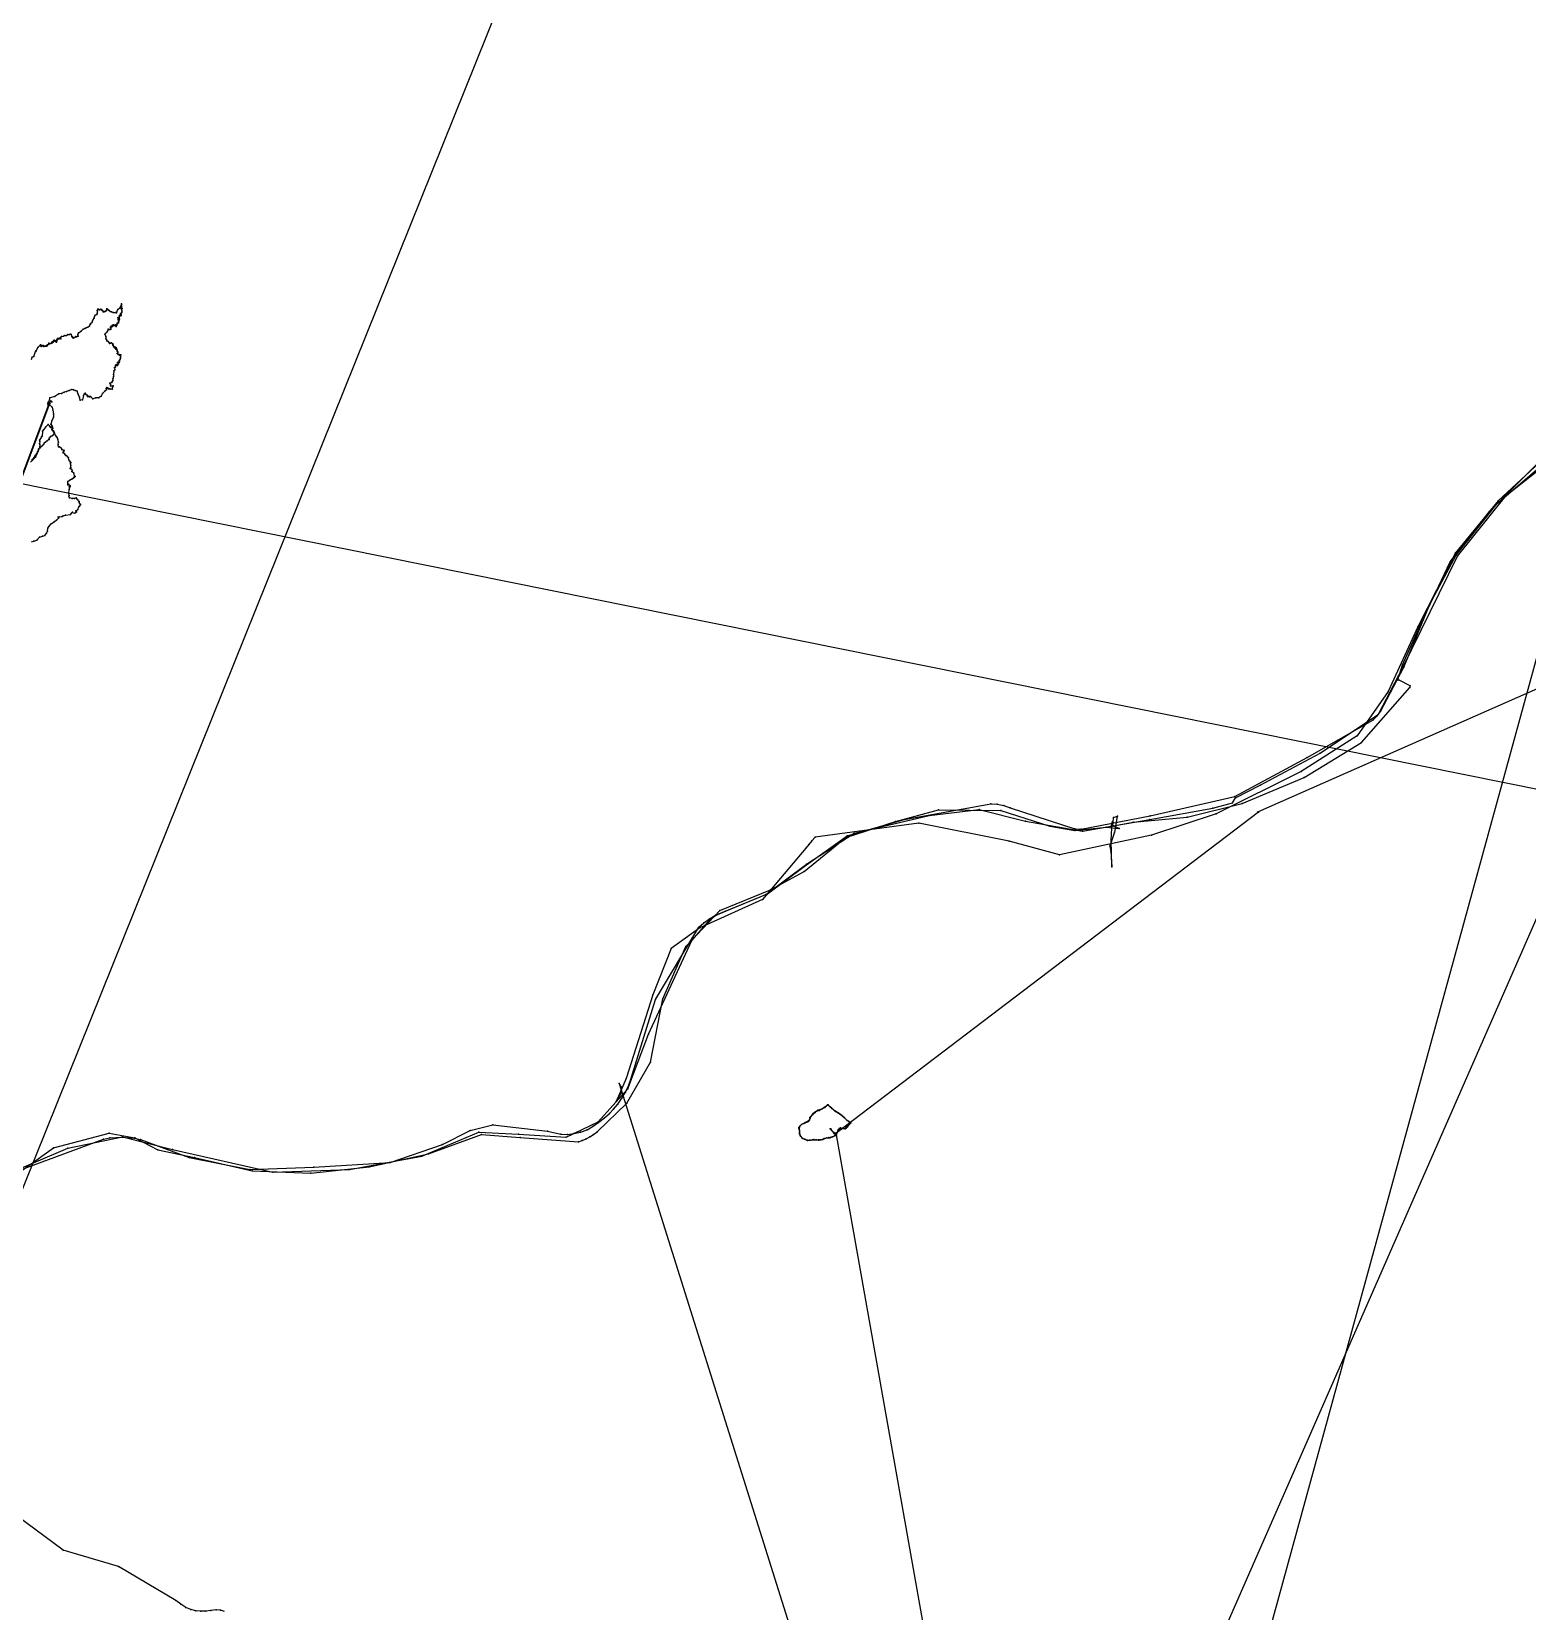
# Model space of a CAD drawing. Header units: metres. Extents: x 534009 to 558760, y 1823984 to 1869097.
# Drawn here: x 543641 to 548092, y 1834683 to 1839387 of the extents above; entities that cross this region are included whole.
import ezdxf

# ---------------------------------------------------------------- set-up
doc = ezdxf.new("R2010")
doc.units = ezdxf.units.M
doc.header["$MEASUREMENT"] = 0
doc.layers.add('Unknown_Line_Type', color=7, linetype='Continuous')
doc.layers.add('Unknown_Point_Feature', color=7, linetype='Continuous')

msp = doc.modelspace()

# ---------------------------------------------------------------- linework, layer by layer
at = {"layer": 'Unknown_Line_Type', "color": 4}
for points in [[(548046.3, 1846963.1, 480.3), (543125.7, 1834730.1, 210.2)], [(548737.1, 1838156.5, 377.5), (543641.5, 1826532.8, 215.5), (543640.9, 1826535.5, 212.6), (543642.7, 1826535.8, 213.1), (543653.5, 1826531.9, 216.4), (543657.6, 1826531.8, 223.6), (543659.1, 1826531.3, 227), (543659.4, 1826531.2, 232.8), (543659.1, 1826532.4, 231.3), (543658.5, 1826532.3, 230.9), (543655.5, 1826531.1, 229.4), (543660.2, 1826531.2, 228.4), (551988.3, 1839236.7, 419.3)], [(551578.3, 1838955.4, 409.7), (547289.1, 1837062.5, 342.9), (547291.8, 1837062.5, 340.9), (546038.2, 1836108.2, 303.4), (546041, 1836116.6, 303.9), (546047.6, 1836122.8, 304.4), (546056.4, 1836120.7, 304.9), (546062, 1836119.9, 305.4), (546070.1, 1836129.1, 306.3), (546078.8, 1836137, 310.6), (546068.1, 1836144.6, 312.6), (546060.2, 1836152.6, 311.6), (546047.3, 1836163.6, 309.7), (546039.4, 1836167.8, 310.6), (546031.5, 1836173.4, 307.8), (546021.2, 1836182, 305.8), (546011.7, 1836190.8, 306.8), (546005.6, 1836186.6, 306.3), (545993.5, 1836178.9, 301.5), (545984.9, 1836173.8, 302), (545973.9, 1836169.7, 301), (545965.8, 1836164.2, 300.1), (545963, 1836160.3, 298.6), (545959.4, 1836156.4, 296.7), (545955.4, 1836146.6, 297.2), (545951.9, 1836141.6, 294.8), (545944.1, 1836138, 294.3), (545939, 1836135.7, 294.3), (545932.4, 1836132.8, 292.4), (545927.4, 1836127.9, 290.9), (545924.7, 1836121.9, 289), (545926.2, 1836113.5, 289), (545926.1, 1836104.5, 289), (545929.3, 1836098.2, 289.5), (545933.7, 1836091.5, 290.9), (545941, 1836088.4, 290.9), (545950.2, 1836085.2, 293.8), (545959.3, 1836085.8, 293.3), (545968.5, 1836087.4, 295.3), (545976.5, 1836086.6, 295.7), (545983.4, 1836086.1, 297.2), (545986.8, 1836086.5, 297.2), (545995.4, 1836087.9, 298.6), (546001.6, 1836091.1, 300.1), (546007.4, 1836092.7, 301), (546013, 1836093.4, 303), (546019.9, 1836094.6, 304.9), (546030.6, 1836098.4, 305.8), (546035, 1836101.7, 307.3), (546035.9, 1836101.4, 307.3), (546017.1, 1836119.8, 306.8), (546019, 1836119.6, 309.2), (546019.1, 1836117.2, 309.2), (546028.1, 1836106.2, 312.6), (546034.7, 1836101.1, 314), (546034.8, 1836107.2, 298.1), (546037.5, 1836106.6, 313), (546040.3, 1836112.3, 313), (546044, 1836120.5, 315), (546055.4, 1836120.8, 315.5), (546064.5, 1836121.3, 315.9), (546068.6, 1836125.6, 315.9), (546077.4, 1836136.3, 314), (546067.6, 1836144.7, 314), (546054.1, 1836157.2, 315), (546033.6, 1836171, 313), (546022.2, 1836180, 311.6), (546009.4, 1836191.3, 312.1), (546001.4, 1836183, 308.2), (545989.6, 1836177, 304.9), (545980.6, 1836175, 304.4), (545972.6, 1836168, 302.5), (545965.6, 1836162.3, 302), (545956.4, 1836153.4, 301), (545954.7, 1836145.2, 299.1), (545947.7, 1836139.9, 295.7), (545946.1, 1836139.7, 295.3), (545943, 1836137.3, 295.7), (545932.4, 1836132, 293.8), (545923.7, 1836123.3, 291.4), (545924.1, 1836119.7, 290.5), (545926.3, 1836108.1, 289), (545928.2, 1836099.5, 288.5), (545935.6, 1836090.8, 289.5), (545944, 1836087.6, 290), (545955.6, 1836085.5, 293.8), (545964.9, 1836087.1, 293.3), (545974.4, 1836086.6, 293.3), (545982.5, 1836086.6, 294.3), (545989.1, 1836087, 294.8), (545999, 1836090.3, 296.7), (546007.4, 1836092.6, 300.1), (546016.1, 1836093.2, 302.5), (546024.3, 1836096, 306.3), (546032.9, 1836099.4, 308.2), (546034.7, 1836102.1, 309.2), (546758.7, 1832023.2, 300.1)], [(543640.9, 1838409.9, 345.7), (543642.8, 1838416.9, 349.1), (543647.7, 1838419.4, 351.5), (543652.6, 1838433.7, 352.5), (543653.7, 1838435.8, 351.5), (543653.6, 1838434.1, 351), (543660.1, 1838446.9, 351.5), (543666.9, 1838453.8, 352.9), (543668.6, 1838451.1, 351.5), (543669.1, 1838448.6, 352.5), (543671, 1838449.8, 351.5), (543672.8, 1838451.1, 352), (543671.7, 1838451.8, 352.5), (543673.1, 1838451.3, 353.4), (543675.4, 1838451, 352), (543675.5, 1838451.6, 353.4), (543676.9, 1838449.4, 352.9), (543677.9, 1838449.6, 348.1), (543679, 1838450.4, 348.1), (543682.7, 1838450.1, 347.6), (543684.7, 1838450.2, 347.2), (543685, 1838451.1, 347.2), (543685.2, 1838452.2, 348.6), (543687.4, 1838450.8, 346.7), (543688.3, 1838453.5, 346.7), (543689, 1838453.8, 347.2), (543690.4, 1838455.1, 346.2), (543692.5, 1838458.6, 346.7), (543693.3, 1838457.1, 346.7), (543694, 1838456.4, 347.6), (543697.1, 1838457.5, 347.6), (543698.4, 1838458.1, 348.6), (543700.7, 1838458.7, 347.2), (543701, 1838461.4, 347.6), (543702.9, 1838461.2, 348.1), (543704.3, 1838463.5, 349.6), (543704.9, 1838462.7, 348.1), (543704.8, 1838462, 347.2), (543706.4, 1838462.9, 346.2), (543706.6, 1838465, 347.6), (543708.1, 1838467.5, 346.7), (543706.9, 1838466.8, 348.6), (543708.7, 1838467, 349.6), (543710.1, 1838466.1, 349.6), (543712.1, 1838464.3, 348.1), (543713.6, 1838466.7, 348.6), (543713.9, 1838464.5, 348.6), (543714.7, 1838461.8, 349.6), (543712.8, 1838464.5, 350.5), (543713.9, 1838464.8, 350.1), (543715.6, 1838465.7, 349.1), (543715.7, 1838468.6, 349.1), (543715.9, 1838468.1, 350.1), (543717.7, 1838469.6, 349.1), (543718.4, 1838473, 347.6), (543718.4, 1838472.9, 348.1), (543720.5, 1838472.4, 349.1), (543720.8, 1838471.5, 350.1), (543721.6, 1838472.1, 351), (543721.6, 1838472.3, 350.1), (543723.2, 1838472.8, 348.6), (543724.2, 1838473.6, 349.1), (543723.8, 1838472.3, 348.6), (543726.3, 1838472.4, 348.6), (543727.7, 1838471.5, 349.6), (543726.2, 1838473.2, 349.1), (543729.6, 1838479, 350.1), (543735.9, 1838480, 348.1), (543739.8, 1838481.3, 347.6), (543740, 1838481.4, 347.6), (543745.1, 1838482.1, 349.1), (543748.9, 1838484.8, 348.6), (543753.2, 1838484.7, 347.6), (543756.4, 1838485.8, 346.7), (543758.5, 1838485.1, 347.2), (543761, 1838478.9, 348.6), (543762.8, 1838476.3, 349.1), (543764.8, 1838473.7, 349.6), (543765.3, 1838475.6, 350.1), (543768.4, 1838476.1, 350.1), (543772, 1838479, 350.5), (543774.3, 1838477.3, 350.5), (543779.3, 1838479.8, 351), (543778.7, 1838482.5, 351.5), (543778.8, 1838484.4, 351.5), (543780.3, 1838490.1, 352), (543788.1, 1838494.5, 352.5), (543794.1, 1838500.9, 353.4), (543799.5, 1838502.7, 353.9), (543803.2, 1838505, 354.9), (543808.4, 1838506.9, 355.3), (543812.7, 1838510.9, 355.3), (543816, 1838515.1, 355.8), (543816.3, 1838517.5, 356.3), (543821.5, 1838521, 357.3), (543822, 1838525.2, 357.8), (543824.1, 1838529.8, 358.2), (543827.2, 1838533.3, 358.2), (543828.5, 1838538.5, 358.7), (543830.2, 1838542, 359.7), (543834.6, 1838544.3, 359.7), (543836.4, 1838547, 359.7), (543837.2, 1838552.2, 359.7), (543836.4, 1838556.4, 360.6), (543838.2, 1838560.5, 360.6), (543839.6, 1838560, 360.6), (543841.9, 1838558.5, 360.6), (543843.8, 1838558.2, 361.6), (543846.5, 1838559.8, 353.9), (543849.5, 1838558.4, 353.9), (543851, 1838555.7, 354.9), (543853.7, 1838552.5, 358.2), (543853.6, 1838553.8, 360.1), (543856.4, 1838552.6, 362.5), (543858.9, 1838553.5, 363), (543861.8, 1838554.1, 363.5), (543863.3, 1838557.4, 363), (543864.8, 1838560.6, 365.4), (543866, 1838559.9, 367.4), (543867.2, 1838559.9, 368.3), (543868.6, 1838558.4, 368.8), (543871.5, 1838555.8, 369.8), (543875.1, 1838553.6, 372.6), (543878.4, 1838552.3, 374.6), (543883.8, 1838549.9, 375.5), (543890.4, 1838550.3, 376), (543893.2, 1838548.9, 376.5), (543897.4, 1838558.8, 377), (543904.5, 1838565.3, 378.4), (543908.6, 1838574.2, 380.8), (543908.3, 1838575.5, 379.4), (543908.4, 1838566.2, 379.4), (543909.2, 1838562.6, 379.9), (543908, 1838561.9, 378.9), (543910, 1838561.9, 380.8), (543907.5, 1838561.2, 380.8), (543907.7, 1838562.5, 382.7), (543907.8, 1838562.7, 381.8), (543909.8, 1838563, 378.4), (543909, 1838562.9, 380.3), (543908.4, 1838562.8, 383.2), (543908.5, 1838559.7, 381.3), (543909.8, 1838555.3, 380.3), (543908.9, 1838551.5, 378.4), (543906.9, 1838548.4, 377), (543905.1, 1838545.7, 377.9), (543905.1, 1838544, 377.5), (543907.2, 1838543.4, 375.5), (543907.3, 1838541.1, 375.5), (543905.6, 1838542, 376), (543902.7, 1838541.7, 375), (543903.2, 1838539.1, 377), (543901.6, 1838537.3, 375), (543901, 1838534.6, 376.5), (543900.7, 1838533.2, 377.5), (543897.4, 1838534.3, 376.5), (543898.6, 1838529.8, 374.6), (543902.3, 1838530, 371.7), (543899.6, 1838525.7, 369.8), (543900.5, 1838524.4, 369.3), (543899.9, 1838522.8, 369.8), (543899.5, 1838521.5, 368.8), (543899.1, 1838519.8, 368.8), (543897.8, 1838518.2, 368.3), (543895.5, 1838516.6, 367.4), (543895.2, 1838518.9, 367.4), (543896, 1838518.9, 367.4), (543894.1, 1838513.5, 365.9), (543894.5, 1838512.6, 366.9), (543893.3, 1838511.8, 364.5), (543892.3, 1838510.9, 366.4), (543892.7, 1838508.9, 367.4), (543891.4, 1838509.3, 367.8), (543891.6, 1838513.9, 363), (543889.2, 1838512.3, 364), (543889, 1838512.7, 364.5), (543886, 1838510.9, 365), (543885, 1838513.4, 364), (543884.8, 1838513.1, 363), (543881.8, 1838512.7, 363), (543881.5, 1838511.9, 362.5), (543880.3, 1838509.6, 364.5), (543880.8, 1838508, 363.5), (543880.1, 1838507.5, 362.5), (543877.5, 1838509.9, 360.6), (543875.8, 1838506.8, 361.6), (543875.8, 1838505.1, 361.6), (543876.8, 1838504.3, 360.1), (543876.3, 1838500.8, 358.7), (543874.4, 1838499.2, 358.2), (543871.2, 1838499.3, 357.3), (543868.9, 1838500.2, 359.2), (543867, 1838494.7, 358.7), (543863.8, 1838490.8, 359.7), (543858.6, 1838485.2, 359.7), (543861.3, 1838479.2, 357.3), (543861.8, 1838471.6, 355.3), (543864.4, 1838467.8, 353.9), (543865.2, 1838465.5, 353.9), (543868.7, 1838464, 354.4), (543872.2, 1838458.3, 353.4), (543875.3, 1838458.6, 352), (543878.4, 1838460, 349.6), (543881.3, 1838456.7, 348.6), (543883.7, 1838456, 349.1), (543883, 1838453.2, 350.5), (543884.3, 1838450, 350.1), (543886.8, 1838448, 350.1), (543886.6, 1838446, 350.5), (543889.2, 1838444.3, 351), (543890.7, 1838446.7, 352.5), (543892.8, 1838445.4, 351.5), (543891.3, 1838443.5, 352), (543892.2, 1838442.9, 351.5), (543893.5, 1838442.7, 352), (543891.9, 1838441.4, 351.5), (543893.2, 1838441.1, 352.5), (543895.3, 1838437.8, 351), (543895, 1838435.2, 349.6), (543897.2, 1838433.3, 348.6), (543897.4, 1838430.9, 349.6), (543895.9, 1838428.5, 350.1), (543896.4, 1838427.8, 351), (543898.5, 1838425.6, 352), (543901.3, 1838425.1, 352.5), (543902.5, 1838423.6, 350.5), (543904.9, 1838424.1, 350.5), (543906, 1838423.8, 350.1), (543905.2, 1838419.8, 348.1), (543905.8, 1838416.3, 347.6), (543905, 1838415.7, 348.1), (543905.6, 1838413.9, 347.6), (543904.7, 1838411.4, 348.6), (543903.6, 1838408.8, 349.1), (543901.3, 1838407.5, 348.6), (543902.3, 1838404.4, 349.6), (543900.8, 1838401.6, 349.6), (543898.8, 1838402.2, 349.6), (543896.9, 1838400.9, 348.6), (543899, 1838397.3, 349.6), (543896.5, 1838395.6, 352), (543896.5, 1838394.8, 351.5), (543895.9, 1838393.8, 352.9), (543896.1, 1838392.5, 354.4), (543894.4, 1838393.2, 354.9), (543892.7, 1838394.3, 354.4), (543893, 1838395.8, 354.9), (543890.5, 1838392.3, 354.9), (543890.2, 1838388.2, 354.4), (543888.7, 1838386.3, 354.9), (543887.4, 1838386.1, 353.9), (543887.3, 1838385.4, 354.9), (543888.3, 1838379.6, 352.9), (543886, 1838376.2, 353.4), (543884.1, 1838365.5, 358.2), (543884.9, 1838359.9, 359.2), (543882.9, 1838353, 356.8), (543882.9, 1838347.3, 354.4), (543880.2, 1838344.7, 352.5), (543879.3, 1838341.5, 352), (543873.3, 1838339.3, 352.5), (543875.9, 1838335.8, 349.6), (543875.2, 1838331.9, 348.1), (543883.5, 1838332.1, 345.2), (543881.6, 1838326.9, 343.8), (543881, 1838322, 342.4), (543875.1, 1838322.2, 341.4), (543873.9, 1838322.5, 341.4), (543871.1, 1838323.4, 341.4), (543869.9, 1838323.6, 342.4), (543869.4, 1838323.1, 343.3), (543866.8, 1838325.7, 342.9), (543864.6, 1838326.5, 344.8), (543864.6, 1838325.3, 344.3), (543863.9, 1838324.3, 343.3), (543863.2, 1838323.7, 342.9), (543863.9, 1838319.7, 341.9), (543858.5, 1838315.9, 342.9), (543852, 1838308.7, 342.4), (543848.3, 1838301, 340.4), (543840.9, 1838295.9, 339.5), (543831.9, 1838295.9, 339.5), (543823.4, 1838293.3, 338.5), (543816.7, 1838298.7, 338), (543816.1, 1838300.4, 338), (543813.9, 1838300.4, 338), (543813.2, 1838298.8, 338), (543812.2, 1838298.7, 338.5), (543810.8, 1838300.4, 339), (543809.3, 1838301.1, 337.1), (543807.4, 1838300.4, 337.6), (543806, 1838304.5, 336.6), (543803.5, 1838306.1, 337.6), (543800.5, 1838309.7, 336.6), (543797.2, 1838306.8, 335.6), (543795.5, 1838302.7, 335.2), (543792.8, 1838290.2, 331.8), (543785.6, 1838289.1, 330.8), (543783.3, 1838297.7, 330.8), (543779.7, 1838307.3, 332.3), (543776, 1838315.7, 333.7), (543770.7, 1838318.3, 336.1), (543765.3, 1838320, 335.6), (543760.6, 1838320.5, 335.6), (543752.2, 1838317.8, 334.7), (543745.1, 1838314.8, 335.6), (543737.4, 1838312.9, 336.6), (543729.5, 1838309.1, 338), (543721.5, 1838308, 338), (543709.6, 1838300, 338), (543695.2, 1838295.9, 340.4), (543691.4, 1838282.2, 340.4), (543691.4, 1838278.4, 343.8), (543690.7, 1838275.5, 348.1), (543690.5, 1838274.3, 350.1), (543691.9, 1838274.5, 352.5), (543688.8, 1838278.6, 349.1), (543689.4, 1838279.5, 349.1), (543691.3, 1838277.9, 349.6), (543689.1, 1838278.2, 349.6), (543689.2, 1838279, 350.5), (543692.1, 1838280.1, 350.5), (543691.9, 1838279.6, 352), (543691.8, 1838276.9, 349.1), (543690.7, 1838278.5, 349.6), (543691.2, 1838279.6, 352), (543691.1, 1838276.6, 350.1), (543689.7, 1838276.8, 350.1), (543691.1, 1838278.1, 350.1), (543691.7, 1838279.7, 350.1), (543691.2, 1838278.4, 350.5), (543692.7, 1838281.2, 352.5), (543692.5, 1838278.4, 351), (542791.5, 1835876.2, 338.5)], [(542784.6, 1835858.2, 211.1), (543698.2, 1838286.9, 370.7), (543701.5, 1838284.3, 366.9), (543690.3, 1838283.4, 353.4), (543695.5, 1838278.4, 352), (543694.3, 1838280.9, 353.4), (543692.5, 1838277.9, 352), (543691.9, 1838280.7, 351.5), (543692.1, 1838280.4, 350.1), (543695.1, 1838280.5, 353.4), (543692.3, 1838279, 352.5), (543692.8, 1838279.4, 354.9), (543693.4, 1838276.4, 355.3), (543701.8, 1838268, 356.3), (543703.7, 1838260, 357.3), (543706.5, 1838247.1, 355.3), (543706.4, 1838238.7, 354.4), (543701.4, 1838227.6, 355.8), (543698, 1838217.4, 356.3), (543701.8, 1838211.4, 356.8), (543704.1, 1838204.4, 359.2), (543701.6, 1838200.6, 360.1), (543706, 1838197.4, 362.1), (543708, 1838194.1, 362.5), (543707.8, 1838189.7, 361.6), (543706.2, 1838185.5, 361.6), (543702.5, 1838182.9, 364), (543696.9, 1838180.9, 366.9), (543693.6, 1838175.8, 368.8), (543692, 1838171.9, 368.8), (543692.7, 1838172.5, 369.3), (543687.5, 1838168.4, 370.7), (543682.1, 1838164.1, 371.7), (543678, 1838161.1, 372.6), (543675.1, 1838156.3, 373.6), (543671.1, 1838152.1, 373.6), (543666.6, 1838147.6, 372.2), (543661.2, 1838143.1, 369.8), (543658.7, 1838135.7, 367.8), (543656.7, 1838128.5, 365), (543655, 1838127.7, 365), (543652, 1838119.1, 364), (543643.8, 1838110.5, 361.1), (543637.7, 1838104.6, 359.2)], [(543640.9, 1837867.7, 356.3), (543647.2, 1837869.7, 358.2), (543656.2, 1837872.5, 362.5), (543664.7, 1837881.1, 365.9), (543673.3, 1837884.6, 369.8), (543679.9, 1837886.6, 370.7), (543684.8, 1837893.6, 371.7), (543687.8, 1837898.9, 370.7), (543689.6, 1837908, 372.2), (543693.3, 1837914, 372.2), (543698.9, 1837920.8, 370.7), (543708.9, 1837927.8, 368.3), (543715.2, 1837931.5, 364.5), (543721.1, 1837938.1, 361.6), (543719.9, 1837940.9, 362.1), (543723.2, 1837941.3, 359.7), (543731.9, 1837942.9, 359.2), (543734.3, 1837944.6, 357.3), (543742, 1837947.1, 354.9), (543756.2, 1837948.9, 352), (543762.3, 1837956, 350.5), (543761.2, 1837954.9, 348.6), (543769.8, 1837952.3, 348.6), (543774.6, 1837956.2, 349.1), (543772.8, 1837959.3, 347.6), (543778.2, 1837963.6, 347.6), (543781.4, 1837971.3, 347.2), (543783.8, 1837973.8, 346.2), (543786.4, 1837977.9, 346.2), (543786.3, 1837978.8, 343.8), (543782.8, 1837984.3, 344.3), (543782.1, 1837987.7, 346.7), (543777.3, 1837993.4, 344.3), (543773.3, 1837998.4, 342.4), (543768.2, 1837996.6, 340.4), (543761.3, 1837996.1, 339), (543753.8, 1837998.5, 333.7), (543751.6, 1838003.8, 329.4), (543752.2, 1838005.6, 328.9), (543752.1, 1838011.2, 326), (543752.9, 1838022.8, 324.1), (543755.8, 1838032.1, 321.2), (543752.9, 1838031.2, 320.7), (543755.7, 1838033.7, 320.3), (543752.1, 1838037.2, 317.9), (543751.2, 1838037.6, 318.3), (543749.4, 1838038.7, 318.8), (543749.1, 1838037.3, 318.3), (543748.9, 1838040.7, 318.8), (543748.3, 1838047.1, 319.3), (543755.2, 1838051.6, 314), (543760.7, 1838053.9, 313), (543761.1, 1838054.6, 313), (543765.3, 1838057.5, 312.6), (543768, 1838059.3, 313.5), (543767.8, 1838059.5, 315), (543770.1, 1838062.1, 318.3), (543768.2, 1838064.1, 319.8), (543766.2, 1838071.4, 320.3), (543760.3, 1838076.3, 322.7), (543761.4, 1838080.8, 323.6), (543755.8, 1838085.3, 326), (543757.5, 1838089.1, 328), (543757.9, 1838095.3, 330.4), (543756.6, 1838100.9, 334.2), (543756.6, 1838101.8, 335.6), (543757.3, 1838103.9, 336.6), (543756, 1838105.5, 339.5), (543754.5, 1838107.2, 339.5), (543752, 1838111.7, 340.4), (543751.1, 1838117.4, 342.9), (543747.3, 1838120.8, 343.3), (543747.7, 1838121.9, 343.8), (543742.4, 1838124.7, 344.3), (543738.5, 1838130.3, 344.3), (543735, 1838132.5, 346.2), (543734.5, 1838134.3, 347.2), (543736.6, 1838139.9, 349.6), (543737.9, 1838137.8, 351), (543731.2, 1838142.7, 352.5), (543730, 1838145.6, 353.4), (543723.6, 1838149.9, 354.4), (543721.3, 1838150.1, 355.8), (543719.8, 1838156.9, 357.8), (543720.5, 1838164.3, 358.2), (543718.9, 1838173.1, 357.8), (543717, 1838177.9, 357.3), (543713.1, 1838183.2, 355.8), (543709.2, 1838191, 358.7), (543705.4, 1838197.3, 360.1), (543701.1, 1838200.5, 361.1), (543701.8, 1838202.8, 362.5), (543701.8, 1838204.7, 362.1), (543700.4, 1838209, 363), (543698.5, 1838207.6, 364), (543697, 1838208.6, 361.6), (543695.2, 1838210.3, 362.5), (543694.4, 1838212.5, 363), (543690, 1838216.3, 362.5), (543682.6, 1838209.1, 364.5), (543676.1, 1838200.6, 366.4), (543673.4, 1838197.2, 366.9), (543672.1, 1838182.1, 365), (543670.7, 1838180, 365.4), (543664.3, 1838170.4, 364.5), (543665.7, 1838165.6, 366.9), (543664.8, 1838160.3, 367.4), (543665.1, 1838156.7, 366.4), (543665, 1838150.9, 365.4), (543660.1, 1838137.4, 360.6), (543655.7, 1838129.2, 357.3), (543651.3, 1838123.9, 355.3), (543643.1, 1838112.1, 353.9), (543640.3, 1838110.8, 353.9)], [(543565.4, 1835983.7, 245.3), (543748.9, 1836062.2, 249.6), (543911.2, 1836095.6, 254.9), (544059.9, 1836058.1, 256.8), (544358.4, 1835990.2, 266.4), (544586.4, 1835998.6, 272.7), (544801.9, 1836038.3, 277), (544971.6, 1836109.9, 277), (545090.1, 1836103.3, 278.9), (545232, 1836094.5, 284.7), (545327, 1836140.6, 288), (545414.7, 1836238.6, 291.9), (545476.3, 1836401.2, 294.3), (545605.4, 1836680.1, 300.5), (545663.6, 1836746.3, 302), (545675.3, 1836753.6, 302.5), (545686.6, 1836759.5, 302.5), (545696.9, 1836764.1, 303), (545706.2, 1836767.9, 303), (545825.8, 1836817, 304.4), (545946.8, 1836907.7, 308.2), (546088.5, 1837000.2, 310.6), (546311.8, 1837052.7, 316.9), (546460.2, 1837070, 322.7), (546598.8, 1837036, 329.4), (546768, 1837006.1, 335.2), (546968.4, 1837041, 340.4), (547156.1, 1837074, 346.7), (547214.7, 1837090, 350.1), (547223.7, 1837105.1, 353.9), (547296.6, 1837142.8, 352), (547475.2, 1837237.7, 352.9), (547648.5, 1837354.5, 352.5), (547721.4, 1837493.1, 352.5), (547884.2, 1837824.6, 354.9), (548030, 1838006.7, 358.2), (548219.4, 1838155, 366.4)], [(543544.6, 1835947.6, 216.9), (543706.5, 1836062.7, 227), (543871.6, 1836106.4, 237.1), (543948, 1836092.8, 241.9), (544016.2, 1836056.7, 249.6), (544125.6, 1836034.1, 259.2), (544297.6, 1835994.2, 269.3), (544471.7, 1835987.4, 280.8), (544645.8, 1836006.5, 291.4), (544822.2, 1836044.8, 295.3), (544979.9, 1836102.6, 298.6), (545094.9, 1836093.9, 300.5), (545267.9, 1836081.1, 303), (545279.5, 1836084.5, 303.4), (545291.1, 1836090, 303.4), (545302.2, 1836095.9, 303.9), (545313.1, 1836103.1, 303.9), (545323.8, 1836110.7, 304.4), (545411.9, 1836196.4, 308.2), (545482.5, 1836318.3, 310.6), (545519.7, 1836506.5, 312.1), (545588.1, 1836662.4, 319.3), (545689.1, 1836769.2, 325.5), (545840.1, 1836831.6, 331.8), (545940.2, 1836885.6, 339.5), (546063.9, 1836986.7, 346.2), (546211.3, 1837034.6, 348.6), (546339.7, 1837069.1, 350.1), (546524.8, 1837067.5, 352), (546671, 1837020.6, 354.9), (546745.6, 1837007.8, 356.3), (546838.6, 1837017.7, 358.2), (546877.1, 1837013.7, 356.8), (546855.6, 1837022.8, 356.8), (546858.1, 1837022.8, 355.8), (546859.7, 1837033.1, 355.3), (546860.6, 1837046.8, 356.3), (546871.8, 1837050.3, 356.3), (546871.3, 1837049.7, 356.3), (546863.8, 1837002.5, 356.3), (546849.3, 1836961.5, 356.8), (546852.6, 1836946, 356.3), (546855.5, 1836899.3, 356.3), (546853, 1836979.2, 354.4), (546856.2, 1837033, 355.3), (546852.9, 1837020, 351), (546855.4, 1837019.6, 351.5), (546860.1, 1837021.3, 352), (546918.9, 1837032.6, 352.9), (547080.1, 1837047.5, 352), (547243.3, 1837088.6, 350.5), (547427.3, 1837166.1, 348.1), (547598.4, 1837269.4, 348.6), (547741.8, 1837433.5, 350.1), (547743.6, 1837438.3, 350.1), (547710.6, 1837455, 351.5), (547706.6, 1837456.6, 351.5), (547720.7, 1837501.2, 351.5), (547776.5, 1837626.9, 351.5), (547862.1, 1837807.7, 351.5), (547979.7, 1837957.8, 351), (548137.8, 1838116, 352)], [(543599.4, 1835995, 264), (543855.1, 1836089.1, 276), (543873.2, 1836092.3, 277.5), (543909.6, 1836094.9, 279.9), (543946.3, 1836091.8, 282.8), (543964.7, 1836087.9, 283.7), (544110, 1836034.3, 293.8), (544290.4, 1835998.6, 305.4), (544480.9, 1836005.3, 315), (544707.9, 1836019.2, 324.6), (544864, 1836073.2, 329.9), (544945.5, 1836115.1, 331.8), (545013.7, 1836131.2, 333.2), (545176.1, 1836112.9, 337.6), (545215.8, 1836103.7, 338.5), (545235.2, 1836102.7, 339), (545254.9, 1836105.2, 340), (545274.6, 1836109.8, 340.4), (545293.7, 1836116.4, 341.4), (545311.6, 1836127.4, 341.9), (545329.1, 1836139.2, 342.4), (545345.8, 1836152.4, 342.9), (545360.1, 1836164.8, 342.4), (545372.8, 1836177.7, 341.9), (545385.7, 1836193.5, 341.9), (545397.3, 1836210.5, 341.9), (545407.7, 1836228.7, 341.9), (545416.8, 1836247.7, 341.9), (545424.3, 1836267.1, 341.4), (545497.3, 1836504.8, 334.7), (545626.2, 1836719.6, 336.6), (545641.7, 1836733.1, 337.6), (545658.4, 1836745.2, 338), (545676.4, 1836756.1, 339), (545830.8, 1836819.6, 344.8), (545940.2, 1836900.7, 350.5), (546067.9, 1836992.3, 357.3), (546237.8, 1837040.6, 363.5), (546495.6, 1837087.5, 373.1), (546514.6, 1837086.6, 374.1), (546534, 1837082.5, 374.6), (546553.1, 1837075.2, 375), (546745, 1837012.6, 381.3), (546764, 1837012.3, 382.3), (546969.1, 1837051.8, 388.5), (547221.7, 1837109.2, 393.3), (547436.5, 1837224.8, 400), (547632.2, 1837335.9, 405.8), (547643.8, 1837348.6, 406.3), (547654.7, 1837362.3, 405.8), (547724.6, 1837494.5, 404.9), (547803, 1837683.9, 403.9), (547880.4, 1837827.5, 403.9), (548002, 1837981.9, 400.5), (548154.3, 1838111.3, 395.2)], [(548140.7, 1838115.8, 371.7), (548005.4, 1837989.1, 373.6), (547878.2, 1837834.5, 374.1), (547766.5, 1837614.3, 373.1), (547677.4, 1837421.8, 371.2), (547585.3, 1837289.6, 370.2), (547419.3, 1837183.2, 370.2), (547166.2, 1837057.2, 370.7), (546973.9, 1836993.7, 370.2), (546700, 1836935.2, 369.8), (546549.7, 1836975.6, 370.2), (546280.9, 1837030, 369.8), (545972.9, 1836988, 368.3), (545963.1, 1836977.5, 368.3), (545953.9, 1836966.5, 367.8), (545945.3, 1836954.8, 367.8), (545815.5, 1836802.2, 362.5), (545629.1, 1836717.7, 360.6), (545544.4, 1836657, 358.7), (545490, 1836518.8, 354.9), (545410.4, 1836269.5, 347.6), (545380.4, 1836201, 343.3), (545394.8, 1836223.7, 325.5), (545395.2, 1836244.4, 318.3), (545391.8, 1836250.4, 315.9), (545389.6, 1836254.1, 314.5), (546770.7, 1831855.1, 380.8)], [(546614.5, 1832034.8, 382.3), (548277.7, 1838097.1, 378.4)], [(543580.6, 1838046.9, 365), (558150.1, 1835108.2, 301)], [(544215.2, 1834682.6, 236.6), (544202.8, 1834686.3, 237.1), (544189.7, 1834687.6, 237.6), (544174.6, 1834685.7, 237.6), (544159.4, 1834683.5, 237.6), (544144.3, 1834683.3, 238.1), (544129.4, 1834684.8, 238.1), (544114.4, 1834688.2, 238.5), (544099.7, 1834694.6, 238.5), (544085.2, 1834704.3, 239), (544070.5, 1834715.6, 239), (543899.7, 1834816.9, 242.9), (543735, 1834865, 240.9), (543569.9, 1834986.7, 240.5)]]:
    msp.add_polyline3d(points, dxfattribs=at)
at = {"layer": 'Unknown_Point_Feature'}
for p in [(543908.3, 1838575.5, 379.4), (543824.1, 1838529.8, 358.2), (543827.2, 1838533.3, 358.2), (543828.5, 1838538.5, 358.7), (543830.2, 1838542, 359.7), (543834.6, 1838544.3, 359.7), (543836.4, 1838556.4, 360.6), (543836.4, 1838547, 359.7), (543837.2, 1838552.2, 359.7), (543838.2, 1838560.5, 360.6), (543839.6, 1838560, 360.6), (543841.9, 1838558.5, 360.6), (543843.8, 1838558.2, 361.6), (543846.5, 1838559.8, 353.9), (543849.5, 1838558.4, 353.9), (543851, 1838555.7, 354.9), (543853.6, 1838553.8, 360.1), (543853.7, 1838552.5, 358.2), (543856.4, 1838552.6, 362.5), (543858.9, 1838553.5, 363), (543861.8, 1838554.1, 363.5), (543863.3, 1838557.4, 363), (543864.8, 1838560.6, 365.4), (543866, 1838559.9, 367.4), (543867.2, 1838559.9, 368.3), (543868.6, 1838558.4, 368.8), (543871.5, 1838555.8, 369.8), (543875.1, 1838553.6, 372.6), (543878.4, 1838552.3, 374.6), (543883.8, 1838549.9, 375.5), (543890.4, 1838550.3, 376), (543893.2, 1838548.9, 376.5), (543897.4, 1838558.8, 377), (543897.4, 1838534.3, 376.5), (543898.6, 1838529.8, 374.6), (543900.7, 1838533.2, 377.5), (543901, 1838534.6, 376.5), (543901.6, 1838537.3, 375), (543902.3, 1838530, 371.7), (543902.7, 1838541.7, 375), (543903.2, 1838539.1, 377), (543904.5, 1838565.3, 378.4), (543905.1, 1838545.7, 377.9), (543905.1, 1838544, 377.5), (543905.6, 1838542, 376), (543906.9, 1838548.4, 377), (543907.2, 1838543.4, 375.5), (543907.3, 1838541.1, 375.5), (543907.5, 1838561.2, 380.8), (543907.7, 1838562.5, 382.7), (543907.8, 1838562.7, 381.8), (543908, 1838561.9, 378.9), (543908.4, 1838566.2, 379.4), (543908.4, 1838562.8, 383.2), (543908.5, 1838559.7, 381.3), (543908.6, 1838574.2, 380.8), (543908.9, 1838551.5, 378.4), (543909, 1838562.9, 380.3), (543909.2, 1838562.6, 379.9), (543909.8, 1838563, 378.4), (543909.8, 1838555.3, 380.3), (543910, 1838561.9, 380.8), (543739.8, 1838481.3, 347.6), (543740, 1838481.4, 347.6), (543745.1, 1838482.1, 349.1), (543748.9, 1838484.8, 348.6), (543753.2, 1838484.7, 347.6), (543756.4, 1838485.8, 346.7), (543758.5, 1838485.1, 347.2), (543778.7, 1838482.5, 351.5), (543778.8, 1838484.4, 351.5), (543780.3, 1838490.1, 352), (543788.1, 1838494.5, 352.5), (543794.1, 1838500.9, 353.4), (543799.5, 1838502.7, 353.9), (543803.2, 1838505, 354.9), (543808.4, 1838506.9, 355.3), (543812.7, 1838510.9, 355.3), (543816, 1838515.1, 355.8), (543816.3, 1838517.5, 356.3), (543821.5, 1838521, 357.3), (543822, 1838525.2, 357.8), (543858.6, 1838485.2, 359.7), (543863.8, 1838490.8, 359.7), (543867, 1838494.7, 358.7), (543868.9, 1838500.2, 359.2), (543871.2, 1838499.3, 357.3), (543874.4, 1838499.2, 358.2), (543875.8, 1838506.8, 361.6), (543875.8, 1838505.1, 361.6), (543876.3, 1838500.8, 358.7), (543876.8, 1838504.3, 360.1), (543877.5, 1838509.9, 360.6), (543880.1, 1838507.5, 362.5), (543880.3, 1838509.6, 364.5), (543880.8, 1838508, 363.5), (543881.5, 1838511.9, 362.5), (543881.8, 1838512.7, 363), (543884.8, 1838513.1, 363), (543885, 1838513.4, 364), (543886, 1838510.9, 365), (543889, 1838512.7, 364.5), (543889.2, 1838512.3, 364), (543891.4, 1838509.3, 367.8), (543891.6, 1838513.9, 363), (543892.3, 1838510.9, 366.4), (543892.7, 1838508.9, 367.4), (543893.3, 1838511.8, 364.5), (543894.1, 1838513.5, 365.9), (543894.5, 1838512.6, 366.9), (543895.2, 1838518.9, 367.4), (543895.5, 1838516.6, 367.4), (543896, 1838518.9, 367.4), (543897.8, 1838518.2, 368.3), (543899.1, 1838519.8, 368.8), (543899.5, 1838521.5, 368.8), (543899.6, 1838525.7, 369.8), (543899.9, 1838522.8, 369.8), (543900.5, 1838524.4, 369.3), (543653.6, 1838434.1, 351), (543653.7, 1838435.8, 351.5), (543660.1, 1838446.9, 351.5), (543666.9, 1838453.8, 352.9), (543668.6, 1838451.1, 351.5), (543669.1, 1838448.6, 352.5), (543671, 1838449.8, 351.5), (543671.7, 1838451.8, 352.5), (543672.8, 1838451.1, 352), (543673.1, 1838451.3, 353.4), (543675.4, 1838451, 352), (543675.5, 1838451.6, 353.4), (543676.9, 1838449.4, 352.9), (543677.9, 1838449.6, 348.1), (543679, 1838450.4, 348.1), (543682.7, 1838450.1, 347.6), (543684.7, 1838450.2, 347.2), (543685, 1838451.1, 347.2), (543685.2, 1838452.2, 348.6), (543687.4, 1838450.8, 346.7), (543688.3, 1838453.5, 346.7), (543689, 1838453.8, 347.2), (543690.4, 1838455.1, 346.2), (543692.5, 1838458.6, 346.7), (543693.3, 1838457.1, 346.7), (543694, 1838456.4, 347.6), (543697.1, 1838457.5, 347.6), (543698.4, 1838458.1, 348.6), (543700.7, 1838458.7, 347.2), (543701, 1838461.4, 347.6), (543702.9, 1838461.2, 348.1), (543704.3, 1838463.5, 349.6), (543704.8, 1838462, 347.2), (543704.9, 1838462.7, 348.1), (543706.4, 1838462.9, 346.2), (543706.6, 1838465, 347.6), (543706.9, 1838466.8, 348.6), (543708.1, 1838467.5, 346.7), (543708.7, 1838467, 349.6), (543710.1, 1838466.1, 349.6), (543712.1, 1838464.3, 348.1), (543712.8, 1838464.5, 350.5), (543713.6, 1838466.7, 348.6), (543713.9, 1838464.8, 350.1), (543713.9, 1838464.5, 348.6), (543714.7, 1838461.8, 349.6), (543715.6, 1838465.7, 349.1), (543715.7, 1838468.6, 349.1), (543715.9, 1838468.1, 350.1), (543717.7, 1838469.6, 349.1), (543718.4, 1838473, 347.6), (543718.4, 1838472.9, 348.1), (543720.5, 1838472.4, 349.1), (543720.8, 1838471.5, 350.1), (543721.6, 1838472.3, 350.1), (543721.6, 1838472.1, 351), (543723.2, 1838472.8, 348.6), (543723.8, 1838472.3, 348.6), (543724.2, 1838473.6, 349.1), (543726.2, 1838473.2, 349.1), (543726.3, 1838472.4, 348.6), (543727.7, 1838471.5, 349.6), (543729.6, 1838479, 350.1), (543735.9, 1838480, 348.1), (543761, 1838478.9, 348.6), (543762.8, 1838476.3, 349.1), (543764.8, 1838473.7, 349.6), (543765.3, 1838475.6, 350.1), (543768.4, 1838476.1, 350.1), (543772, 1838479, 350.5), (543774.3, 1838477.3, 350.5), (543779.3, 1838479.8, 351), (543861.3, 1838479.2, 357.3), (543861.8, 1838471.6, 355.3), (543864.4, 1838467.8, 353.9), (543865.2, 1838465.5, 353.9), (543868.7, 1838464, 354.4), (543872.2, 1838458.3, 353.4), (543875.3, 1838458.6, 352), (543878.4, 1838460, 349.6), (543881.3, 1838456.7, 348.6), (543883, 1838453.2, 350.5), (543883.7, 1838456, 349.1), (543884.3, 1838450, 350.1), (543886.6, 1838446, 350.5), (543886.8, 1838448, 350.1), (543889.2, 1838444.3, 351), (543890.7, 1838446.7, 352.5), (543891.3, 1838443.5, 352), (543891.9, 1838441.4, 351.5), (543892.2, 1838442.9, 351.5), (543892.8, 1838445.4, 351.5), (543893.2, 1838441.1, 352.5), (543893.5, 1838442.7, 352), (543895, 1838435.2, 349.6), (543895.3, 1838437.8, 351), (543642.8, 1838416.9, 349.1), (543647.7, 1838419.4, 351.5), (543652.6, 1838433.7, 352.5), (543890.2, 1838388.2, 354.4), (543890.5, 1838392.3, 354.9), (543892.7, 1838394.3, 354.4), (543893, 1838395.8, 354.9), (543894.4, 1838393.2, 354.9), (543895.9, 1838428.5, 350.1), (543895.9, 1838393.8, 352.9), (543896.1, 1838392.5, 354.4), (543896.4, 1838427.8, 351), (543896.5, 1838395.6, 352), (543896.5, 1838394.8, 351.5), (543896.9, 1838400.9, 348.6), (543897.2, 1838433.3, 348.6), (543897.4, 1838430.9, 349.6), (543898.5, 1838425.6, 352), (543898.8, 1838402.2, 349.6), (543899, 1838397.3, 349.6), (543900.8, 1838401.6, 349.6), (543901.3, 1838425.1, 352.5), (543901.3, 1838407.5, 348.6), (543902.3, 1838404.4, 349.6), (543902.5, 1838423.6, 350.5), (543903.6, 1838408.8, 349.1), (543904.7, 1838411.4, 348.6), (543904.9, 1838424.1, 350.5), (543905, 1838415.7, 348.1), (543905.2, 1838419.8, 348.1), (543905.6, 1838413.9, 347.6), (543905.8, 1838416.3, 347.6), (543906, 1838423.8, 350.1), (543879.3, 1838341.5, 352), (543880.2, 1838344.7, 352.5), (543882.9, 1838353, 356.8), (543882.9, 1838347.3, 354.4), (543884.1, 1838365.5, 358.2), (543884.9, 1838359.9, 359.2), (543886, 1838376.2, 353.4), (543887.3, 1838385.4, 354.9), (543887.4, 1838386.1, 353.9), (543888.3, 1838379.6, 352.9), (543888.7, 1838386.3, 354.9), (543695.2, 1838295.9, 340.4), (543709.6, 1838300, 338), (543721.5, 1838308, 338), (543729.5, 1838309.1, 338), (543737.4, 1838312.9, 336.6), (543745.1, 1838314.8, 335.6), (543752.2, 1838317.8, 334.7), (543760.6, 1838320.5, 335.6), (543765.3, 1838320, 335.6), (543770.7, 1838318.3, 336.1), (543776, 1838315.7, 333.7), (543779.7, 1838307.3, 332.3), (543783.3, 1838297.7, 330.8), (543795.5, 1838302.7, 335.2), (543797.2, 1838306.8, 335.6), (543800.5, 1838309.7, 336.6), (543803.5, 1838306.1, 337.6), (543806, 1838304.5, 336.6), (543807.4, 1838300.4, 337.6), (543809.3, 1838301.1, 337.1), (543810.8, 1838300.4, 339), (543812.2, 1838298.7, 338.5), (543813.2, 1838298.8, 338), (543813.9, 1838300.4, 338), (543816.1, 1838300.4, 338), (543816.7, 1838298.7, 338), (543823.4, 1838293.3, 338.5), (543831.9, 1838295.9, 339.5), (543840.9, 1838295.9, 339.5), (543848.3, 1838301, 340.4), (543852, 1838308.7, 342.4), (543858.5, 1838315.9, 342.9), (543863.2, 1838323.7, 342.9), (543863.9, 1838324.3, 343.3), (543863.9, 1838319.7, 341.9), (543864.6, 1838326.5, 344.8), (543864.6, 1838325.3, 344.3), (543866.8, 1838325.7, 342.9), (543869.4, 1838323.1, 343.3), (543869.9, 1838323.6, 342.4), (543871.1, 1838323.4, 341.4), (543873.3, 1838339.3, 352.5), (543873.9, 1838322.5, 341.4), (543875.1, 1838322.2, 341.4), (543875.2, 1838331.9, 348.1), (543875.9, 1838335.8, 349.6), (543881, 1838322, 342.4), (543881.6, 1838326.9, 343.8), (543883.5, 1838332.1, 345.2), (543688.8, 1838278.6, 349.1), (543689.1, 1838278.2, 349.6), (543689.2, 1838279, 350.5), (543689.4, 1838279.5, 349.1), (543689.7, 1838276.8, 350.1), (543690.3, 1838283.4, 353.4), (543690.5, 1838274.3, 350.1), (543690.7, 1838278.5, 349.6), (543690.7, 1838275.5, 348.1), (543691.1, 1838278.1, 350.1), (543691.1, 1838276.6, 350.1), (543691.2, 1838279.6, 352), (543691.2, 1838278.4, 350.5), (543691.3, 1838277.9, 349.6), (543691.4, 1838282.2, 340.4), (543691.4, 1838278.4, 343.8), (543691.7, 1838279.7, 350.1), (543691.8, 1838276.9, 349.1), (543691.9, 1838280.7, 351.5), (543691.9, 1838279.6, 352), (543691.9, 1838274.5, 352.5), (543692.1, 1838280.4, 350.1), (543692.1, 1838280.1, 350.5), (543692.3, 1838279, 352.5), (543692.5, 1838278.4, 351), (543692.5, 1838277.9, 352), (543692.7, 1838281.2, 352.5), (543692.8, 1838279.4, 354.9), (543693.4, 1838276.4, 355.3), (543694.3, 1838280.9, 353.4), (543695.1, 1838280.5, 353.4), (543695.5, 1838278.4, 352), (543698.2, 1838286.9, 370.7), (543701.5, 1838284.3, 366.9), (543701.8, 1838268, 356.3), (543703.7, 1838260, 357.3), (543706.5, 1838247.1, 355.3), (543785.6, 1838289.1, 330.8), (543792.8, 1838290.2, 331.8), (543676.1, 1838200.6, 366.4), (543682.6, 1838209.1, 364.5), (543690, 1838216.3, 362.5), (543694.4, 1838212.5, 363), (543695.2, 1838210.3, 362.5), (543697, 1838208.6, 361.6), (543698, 1838217.4, 356.3), (543698.5, 1838207.6, 364), (543700.4, 1838209, 363), (543701.1, 1838200.5, 361.1), (543701.4, 1838227.6, 355.8), (543701.6, 1838200.6, 360.1), (543701.8, 1838211.4, 356.8), (543701.8, 1838204.7, 362.1), (543701.8, 1838202.8, 362.5), (543704.1, 1838204.4, 359.2), (543706.4, 1838238.7, 354.4), (543664.3, 1838170.4, 364.5), (543664.8, 1838160.3, 367.4), (543665.1, 1838156.7, 366.4), (543665.7, 1838165.6, 366.9), (543670.7, 1838180, 365.4), (543671.1, 1838152.1, 373.6), (543672.1, 1838182.1, 365), (543673.4, 1838197.2, 366.9), (543675.1, 1838156.3, 373.6), (543678, 1838161.1, 372.6), (543682.1, 1838164.1, 371.7), (543687.5, 1838168.4, 370.7), (543692, 1838171.9, 368.8), (543692.7, 1838172.5, 369.3), (543693.6, 1838175.8, 368.8), (543696.9, 1838180.9, 366.9), (543702.5, 1838182.9, 364), (543705.4, 1838197.3, 360.1), (543706, 1838197.4, 362.1), (543706.2, 1838185.5, 361.6), (543707.8, 1838189.7, 361.6), (543708, 1838194.1, 362.5), (543709.2, 1838191, 358.7), (543713.1, 1838183.2, 355.8), (543717, 1838177.9, 357.3), (543718.9, 1838173.1, 357.8), (543719.8, 1838156.9, 357.8), (543720.5, 1838164.3, 358.2), (543643.1, 1838112.1, 353.9), (543643.8, 1838110.5, 361.1), (543651.3, 1838123.9, 355.3), (543652, 1838119.1, 364), (543655, 1838127.7, 365), (543655.7, 1838129.2, 357.3), (543656.7, 1838128.5, 365), (543658.7, 1838135.7, 367.8), (543660.1, 1838137.4, 360.6), (543661.2, 1838143.1, 369.8), (543665, 1838150.9, 365.4), (543666.6, 1838147.6, 372.2), (543721.3, 1838150.1, 355.8), (543723.6, 1838149.9, 354.4), (543730, 1838145.6, 353.4), (543731.2, 1838142.7, 352.5), (543734.5, 1838134.3, 347.2), (543735, 1838132.5, 346.2), (543736.6, 1838139.9, 349.6), (543737.9, 1838137.8, 351), (543738.5, 1838130.3, 344.3), (543742.4, 1838124.7, 344.3), (543747.3, 1838120.8, 343.3), (543747.7, 1838121.9, 343.8), (543751.1, 1838117.4, 342.9), (543752, 1838111.7, 340.4), (543754.5, 1838107.2, 339.5), (543756, 1838105.5, 339.5), (543755.8, 1838085.3, 326), (543756.6, 1838101.8, 335.6), (543756.6, 1838100.9, 334.2), (543757.3, 1838103.9, 336.6), (543757.5, 1838089.1, 328), (543757.9, 1838095.3, 330.4), (543760.3, 1838076.3, 322.7), (543761.4, 1838080.8, 323.6), (543765.3, 1838057.5, 312.6), (543766.2, 1838071.4, 320.3), (543767.8, 1838059.5, 315), (543768, 1838059.3, 313.5), (543768.2, 1838064.1, 319.8), (543770.1, 1838062.1, 318.3), (543748.3, 1838047.1, 319.3), (543748.9, 1838040.7, 318.8), (543749.1, 1838037.3, 318.3), (543749.4, 1838038.7, 318.8), (543751.2, 1838037.6, 318.3), (543752.1, 1838037.2, 317.9), (543752.1, 1838011.2, 326), (543752.9, 1838031.2, 320.7), (543752.9, 1838022.8, 324.1), (543755.2, 1838051.6, 314), (543755.7, 1838033.7, 320.3), (543755.8, 1838032.1, 321.2), (543760.7, 1838053.9, 313), (543761.1, 1838054.6, 313), (543751.6, 1838003.8, 329.4), (543752.2, 1838005.6, 328.9), (543753.8, 1837998.5, 333.7), (543761.3, 1837996.1, 339), (543768.2, 1837996.6, 340.4), (543773.3, 1837998.4, 342.4), (543777.3, 1837993.4, 344.3), (543778.2, 1837963.6, 347.6), (543781.4, 1837971.3, 347.2), (543782.1, 1837987.7, 346.7), (543782.8, 1837984.3, 344.3), (543783.8, 1837973.8, 346.2), (543786.3, 1837978.8, 343.8), (543786.4, 1837977.9, 346.2), (548002, 1837981.9, 400.5), (548005.4, 1837989.1, 373.6), (548030, 1838006.7, 358.2), (543698.9, 1837920.8, 370.7), (543708.9, 1837927.8, 368.3), (543715.2, 1837931.5, 364.5), (543719.9, 1837940.9, 362.1), (543721.1, 1837938.1, 361.6), (543723.2, 1837941.3, 359.7), (543731.9, 1837942.9, 359.2), (543734.3, 1837944.6, 357.3), (543742, 1837947.1, 354.9), (543756.2, 1837948.9, 352), (543761.2, 1837954.9, 348.6), (543762.3, 1837956, 350.5), (543769.8, 1837952.3, 348.6), (543772.8, 1837959.3, 347.6), (543774.6, 1837956.2, 349.1), (547979.7, 1837957.8, 351), (543647.2, 1837869.7, 358.2), (543656.2, 1837872.5, 362.5), (543664.7, 1837881.1, 365.9), (543673.3, 1837884.6, 369.8), (543679.9, 1837886.6, 370.7), (543684.8, 1837893.6, 371.7), (543687.8, 1837898.9, 370.7), (543689.6, 1837908, 372.2), (543693.3, 1837914, 372.2), (547878.2, 1837834.5, 374.1), (547880.4, 1837827.5, 403.9), (547884.2, 1837824.6, 354.9), (547862.1, 1837807.7, 351.5), (547803, 1837683.9, 403.9), (547766.5, 1837614.3, 373.1), (547776.5, 1837626.9, 351.5), (547720.7, 1837501.2, 351.5), (547721.4, 1837493.1, 352.5), (547724.6, 1837494.5, 404.9), (547706.6, 1837456.6, 351.5), (547710.6, 1837455, 351.5), (547677.4, 1837421.8, 371.2), (547741.8, 1837433.5, 350.1), (547743.6, 1837438.3, 350.1), (547648.5, 1837354.5, 352.5), (547654.7, 1837362.3, 405.8), (547632.2, 1837335.9, 405.8), (547643.8, 1837348.6, 406.3), (547585.3, 1837289.6, 370.2), (547598.4, 1837269.4, 348.6), (547436.5, 1837224.8, 400), (547475.2, 1837237.7, 352.9), (547419.3, 1837183.2, 370.2), (547427.3, 1837166.1, 348.1), (547296.6, 1837142.8, 352), (546460.2, 1837070, 322.7), (546495.6, 1837087.5, 373.1), (546514.6, 1837086.6, 374.1), (546534, 1837082.5, 374.6), (546553.1, 1837075.2, 375), (547156.1, 1837074, 346.7), (547214.7, 1837090, 350.1), (547221.7, 1837109.2, 393.3), (547223.7, 1837105.1, 353.9), (547243.3, 1837088.6, 350.5), (546211.3, 1837034.6, 348.6), (546237.8, 1837040.6, 363.5), (546280.9, 1837030, 369.8), (546311.8, 1837052.7, 316.9), (546339.7, 1837069.1, 350.1), (546524.8, 1837067.5, 352), (546598.8, 1837036, 329.4), (546855.6, 1837022.8, 356.8), (546856.2, 1837033, 355.3), (546858.1, 1837022.8, 355.8), (546859.7, 1837033.1, 355.3), (546860.6, 1837046.8, 356.3), (546871.3, 1837049.7, 356.3), (546871.8, 1837050.3, 356.3), (546918.9, 1837032.6, 352.9), (546968.4, 1837041, 340.4), (546969.1, 1837051.8, 388.5), (547080.1, 1837047.5, 352), (547166.2, 1837057.2, 370.7), (547289.1, 1837062.5, 342.9), (547291.8, 1837062.5, 340.9), (545963.1, 1836977.5, 368.3), (545972.9, 1836988, 368.3), (546063.9, 1836986.7, 346.2), (546067.9, 1836992.3, 357.3), (546088.5, 1837000.2, 310.6), (546549.7, 1836975.6, 370.2), (546671, 1837020.6, 354.9), (546745, 1837012.6, 381.3), (546745.6, 1837007.8, 356.3), (546764, 1837012.3, 382.3), (546768, 1837006.1, 335.2), (546838.6, 1837017.7, 358.2), (546852.9, 1837020, 351), (546853, 1836979.2, 354.4), (546855.4, 1837019.6, 351.5), (546860.1, 1837021.3, 352), (546863.8, 1837002.5, 356.3), (546877.1, 1837013.7, 356.8), (546973.9, 1836993.7, 370.2), (545945.3, 1836954.8, 367.8), (545953.9, 1836966.5, 367.8), (546700, 1836935.2, 369.8), (546849.3, 1836961.5, 356.8), (546852.6, 1836946, 356.3), (545940.2, 1836900.7, 350.5), (545940.2, 1836885.6, 339.5), (545946.8, 1836907.7, 308.2), (546855.5, 1836899.3, 356.3), (545815.5, 1836802.2, 362.5), (545825.8, 1836817, 304.4), (545830.8, 1836819.6, 344.8), (545840.1, 1836831.6, 331.8), (545658.4, 1836745.2, 338), (545663.6, 1836746.3, 302), (545675.3, 1836753.6, 302.5), (545676.4, 1836756.1, 339), (545686.6, 1836759.5, 302.5), (545689.1, 1836769.2, 325.5), (545696.9, 1836764.1, 303), (545706.2, 1836767.9, 303), (545626.2, 1836719.6, 336.6), (545629.1, 1836717.7, 360.6), (545641.7, 1836733.1, 337.6), (545544.4, 1836657, 358.7), (545588.1, 1836662.4, 319.3), (545605.4, 1836680.1, 300.5), (545490, 1836518.8, 354.9), (545519.7, 1836506.5, 312.1), (545497.3, 1836504.8, 334.7), (545476.3, 1836401.2, 294.3), (545482.5, 1836318.3, 310.6), (545389.6, 1836254.1, 314.5), (545391.8, 1836250.4, 315.9), (545394.8, 1836223.7, 325.5), (545395.2, 1836244.4, 318.3), (545407.7, 1836228.7, 341.9), (545410.4, 1836269.5, 347.6), (545414.7, 1836238.6, 291.9), (545416.8, 1836247.7, 341.9), (545424.3, 1836267.1, 341.4), (545372.8, 1836177.7, 341.9), (545380.4, 1836201, 343.3), (545385.7, 1836193.5, 341.9), (545397.3, 1836210.5, 341.9), (545411.9, 1836196.4, 308.2), (545989.6, 1836177, 304.9), (545993.5, 1836178.9, 301.5), (546001.4, 1836183, 308.2), (546005.6, 1836186.6, 306.3), (546009.4, 1836191.3, 312.1), (546011.7, 1836190.8, 306.8), (546021.2, 1836182, 305.8), (546022.2, 1836180, 311.6), (545013.7, 1836131.2, 333.2), (545327, 1836140.6, 288), (545329.1, 1836139.2, 342.4), (545345.8, 1836152.4, 342.9), (545360.1, 1836164.8, 342.4), (545932.4, 1836132.8, 292.4), (545932.4, 1836132, 293.8), (545939, 1836135.7, 294.3), (545943, 1836137.3, 295.7), (545944.1, 1836138, 294.3), (545946.1, 1836139.7, 295.3), (545947.7, 1836139.9, 295.7), (545951.9, 1836141.6, 294.8), (545954.7, 1836145.2, 299.1), (545955.4, 1836146.6, 297.2), (545956.4, 1836153.4, 301), (545959.4, 1836156.4, 296.7), (545963, 1836160.3, 298.6), (545965.6, 1836162.3, 302), (545965.8, 1836164.2, 300.1), (545972.6, 1836168, 302.5), (545973.9, 1836169.7, 301), (545980.6, 1836175, 304.4), (545984.9, 1836173.8, 302), (546031.5, 1836173.4, 307.8), (546033.6, 1836171, 313), (546039.4, 1836167.8, 310.6), (546047.3, 1836163.6, 309.7), (546054.1, 1836157.2, 315), (546060.2, 1836152.6, 311.6), (546067.6, 1836144.7, 314), (546068.1, 1836144.6, 312.6), (546070.1, 1836129.1, 306.3), (546077.4, 1836136.3, 314), (546078.8, 1836137, 310.6), (543855.1, 1836089.1, 276), (543871.6, 1836106.4, 237.1), (543873.2, 1836092.3, 277.5), (543909.6, 1836094.9, 279.9), (543911.2, 1836095.6, 254.9), (543946.3, 1836091.8, 282.8), (543948, 1836092.8, 241.9), (543964.7, 1836087.9, 283.7), (544945.5, 1836115.1, 331.8), (544971.6, 1836109.9, 277), (544979.9, 1836102.6, 298.6), (545090.1, 1836103.3, 278.9), (545094.9, 1836093.9, 300.5), (545176.1, 1836112.9, 337.6), (545215.8, 1836103.7, 338.5), (545232, 1836094.5, 284.7), (545235.2, 1836102.7, 339), (545254.9, 1836105.2, 340), (545274.6, 1836109.8, 340.4), (545279.5, 1836084.5, 303.4), (545291.1, 1836090, 303.4), (545293.7, 1836116.4, 341.4), (545302.2, 1836095.9, 303.9), (545311.6, 1836127.4, 341.9), (545313.1, 1836103.1, 303.9), (545323.8, 1836110.7, 304.4), (545923.7, 1836123.3, 291.4), (545924.1, 1836119.7, 290.5), (545924.7, 1836121.9, 289), (545926.1, 1836104.5, 289), (545926.2, 1836113.5, 289), (545926.3, 1836108.1, 289), (545927.4, 1836127.9, 290.9), (545928.2, 1836099.5, 288.5), (545929.3, 1836098.2, 289.5), (545933.7, 1836091.5, 290.9), (545935.6, 1836090.8, 289.5), (545941, 1836088.4, 290.9), (545944, 1836087.6, 290), (545950.2, 1836085.2, 293.8), (545955.6, 1836085.5, 293.8), (545959.3, 1836085.8, 293.3), (545964.9, 1836087.1, 293.3), (545968.5, 1836087.4, 295.3), (545974.4, 1836086.6, 293.3), (545976.5, 1836086.6, 295.7), (545982.5, 1836086.6, 294.3), (545983.4, 1836086.1, 297.2), (545986.8, 1836086.5, 297.2), (545989.1, 1836087, 294.8), (545995.4, 1836087.9, 298.6), (545999, 1836090.3, 296.7), (546001.6, 1836091.1, 300.1), (546007.4, 1836092.7, 301), (546007.4, 1836092.6, 300.1), (546013, 1836093.4, 303), (546016.1, 1836093.2, 302.5), (546017.1, 1836119.8, 306.8), (546019, 1836119.6, 309.2), (546019.1, 1836117.2, 309.2), (546019.9, 1836094.6, 304.9), (546024.3, 1836096, 306.3), (546028.1, 1836106.2, 312.6), (546030.6, 1836098.4, 305.8), (546032.9, 1836099.4, 308.2), (546034.7, 1836102.1, 309.2), (546034.7, 1836101.1, 314), (546034.8, 1836107.2, 298.1), (546035, 1836101.7, 307.3), (546035.9, 1836101.4, 307.3), (546037.5, 1836106.6, 313), (546038.2, 1836108.2, 303.4), (546040.3, 1836112.3, 313), (546041, 1836116.6, 303.9), (546044, 1836120.5, 315), (546047.6, 1836122.8, 304.4), (546055.4, 1836120.8, 315.5), (546056.4, 1836120.7, 304.9), (546062, 1836119.9, 305.4), (546064.5, 1836121.3, 315.9), (546068.6, 1836125.6, 315.9), (543706.5, 1836062.7, 227), (543748.9, 1836062.2, 249.6), (544016.2, 1836056.7, 249.6), (544059.9, 1836058.1, 256.8), (544801.9, 1836038.3, 277), (544822.2, 1836044.8, 295.3), (544864, 1836073.2, 329.9), (545267.9, 1836081.1, 303), (544110, 1836034.3, 293.8), (544125.6, 1836034.1, 259.2), (544290.4, 1835998.6, 305.4), (544297.6, 1835994.2, 269.3), (544358.4, 1835990.2, 266.4), (544480.9, 1836005.3, 315), (544586.4, 1835998.6, 272.7), (544645.8, 1836006.5, 291.4), (544707.9, 1836019.2, 324.6), (544471.7, 1835987.4, 280.8), (543735, 1834865, 240.9), (543899.7, 1834816.9, 242.9), (544070.5, 1834715.6, 239), (544085.2, 1834704.3, 239), (544099.7, 1834694.6, 238.5), (544114.4, 1834688.2, 238.5), (544129.4, 1834684.8, 238.1), (544144.3, 1834683.3, 238.1), (544159.4, 1834683.5, 237.6), (544174.6, 1834685.7, 237.6), (544189.7, 1834687.6, 237.6), (544202.8, 1834686.3, 237.1)]:
    msp.add_point(p, dxfattribs=at)

doc.saveas('drawing.dxf')
